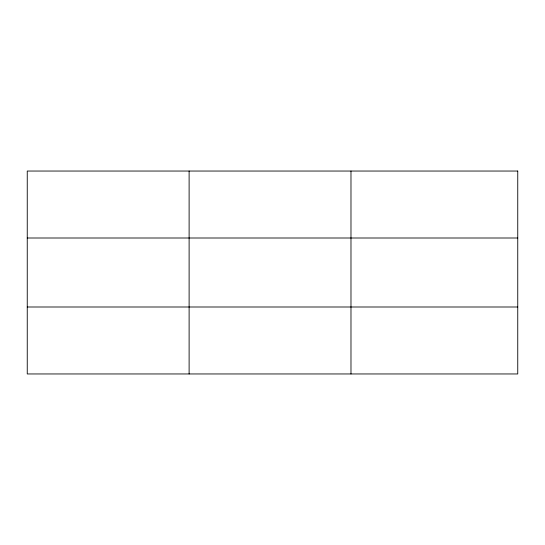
<?xml version="1.0" encoding="UTF-8"?>
<svg xmlns="http://www.w3.org/2000/svg" width="545" height="545" viewBox="0 0 545 545"><rect width="100%" height="100%" fill="white"/><g stroke="black" fill="none" stroke-linecap="round" stroke-linejoin="round"><path stroke-width="0.82" d="M189.115 171.041L189.115 373.959M350.98 171.041L350.98 373.959M27.25 238.002L517.75 238.002M27.25 306.998L517.75 306.998M517.75 171.041L517.75 373.959L27.25 373.959L27.25 171.041L517.75 171.041"/></g></svg>
